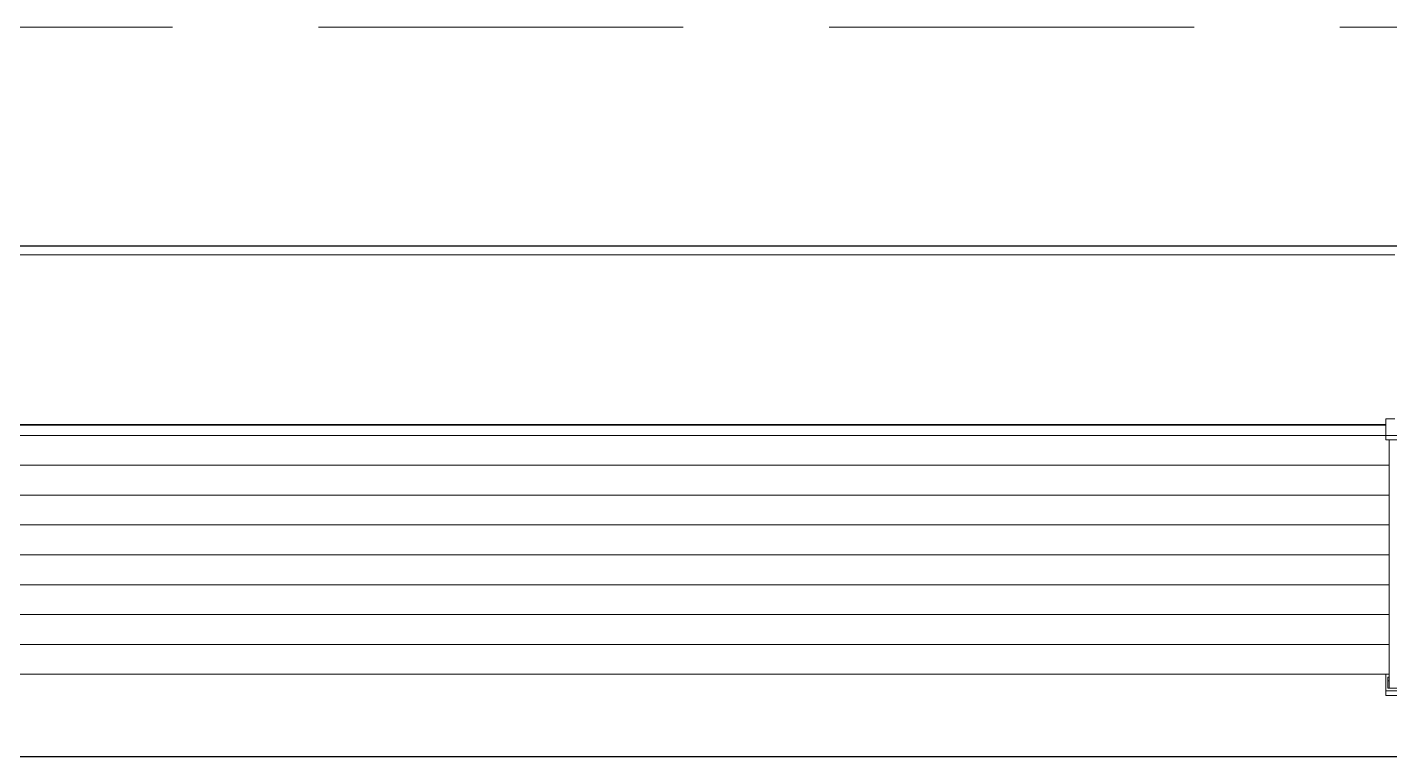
# Model space of a CAD drawing. Extents: x -518115 to 1124316, y -209821 to 1628073.
# Drawn here: x 845417 to 846351, y 594849 to 595349 of the extents above; entities that cross this region are included whole.
import ezdxf

# ---------------------------------------------------------------- set-up
doc = ezdxf.new("R2010")
doc.units = 0
doc.header["$LTSCALE"] = 1000
doc.header["$MEASUREMENT"] = 0
doc.linetypes.add('DASH', pattern=[0.35, 0.25, -0.1])
doc.layers.add('平面-看线', color=45, linetype='Continuous', lineweight=15)
doc.layers.add('平面-空调预留孔', color=173, linetype='Continuous', lineweight=15)
doc.layers.add('看线', color=251, linetype='Continuous')

# ---------------------------------------------------------------- blocks, each defined once
blk = doc.blocks.new('gdgdgdrgdfsfs')
at = {"layer": '平面-空调预留孔'}
for p, q in [((703030.02, 763961.62), (701455.02, 763961.62)), ((703023.86, 763834.7), (703023.86, 763849.22)), ((703023.86, 763849.22), (703030.02, 763849.22)), ((703023.86, 763845.19), (701461.18, 763845.19)), ((703023.86, 763844.89), (701461.18, 763844.89)), ((703023.86, 763837.79), (701461.18, 763837.79)), ((703032.33, 763837.76), (703023.86, 763837.76)), ((703023.86, 763834.7), (703032.33, 763834.7)), ((703026.17, 763664.59), (703026.17, 763834.7)), ((703026.17, 763817.33), (701458.87, 763817.33)), ((703026.17, 763796.87), (701458.87, 763796.87)), ((703026.17, 763776.42), (701458.87, 763776.42)), ((703026.17, 763755.96), (701458.87, 763755.96)), ((703026.17, 763735.5), (701458.87, 763735.5)), ((703026.17, 763715.04), (701458.87, 763715.04)), ((703026.17, 763694.59), (701458.87, 763694.59)), ((703026.17, 763674.13), (701458.87, 763674.13)), ((703023.86, 763659.61), (703023.86, 763674.13)), ((703023.86, 763674.13), (703026.17, 763674.13)), ((703025.4, 763672.22), (703025.4, 763664.59)), ((703026.17, 763672.22), (703025.4, 763672.22)), ((703026.17, 763669.66), (703025.4, 763669.66)), ((703032.33, 763662.68), (703023.86, 763662.68)), ((703025.4, 763664.59), (703032.33, 763664.59)), ((703023.86, 763659.61), (703032.33, 763659.61))]:
    blk.add_line(p, q, dxfattribs=at)

msp = doc.modelspace()

# ---------------------------------------------------------------- linework, layer by layer
at = {"layer": '平面-看线', "linetype": 'DASH'}
msp.add_lwpolyline([(844566.58, 595348.81), (849216.58, 595348.81)], dxfattribs=at)
at = {"layer": '看线', "color": 202, "ltscale": 0.5}
for points in [[(846566.58, 595198.81), (846566.58, 594848.81), (844566.58, 594848.81), (844566.58, 595198.81)], [(849216.58, 595198.81), (844566.58, 595198.81)]]:
    msp.add_lwpolyline(points, dxfattribs=at)

# ---------------------------------------------------------------- block references
at = {"layer": '平面-空调预留孔'}
msp.add_blockref('gdgdgdrgdfsfs', (143324.06, -168768.75), dxfattribs=at)

doc.saveas('drawing.dxf')
